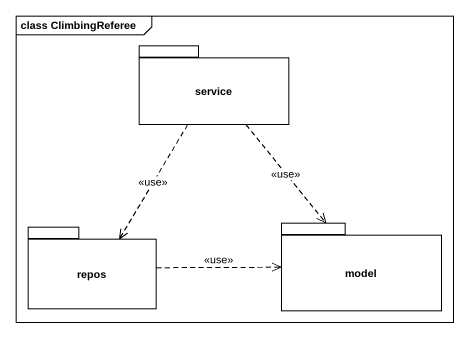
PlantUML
@startuml
mainframe class ClimbingReferee
package service {
}
package repos {
}
package model {
}
service ..> repos : <<use>>
service ..> model : <<use>>
repos .right.> model : <<use>>
@enduml
